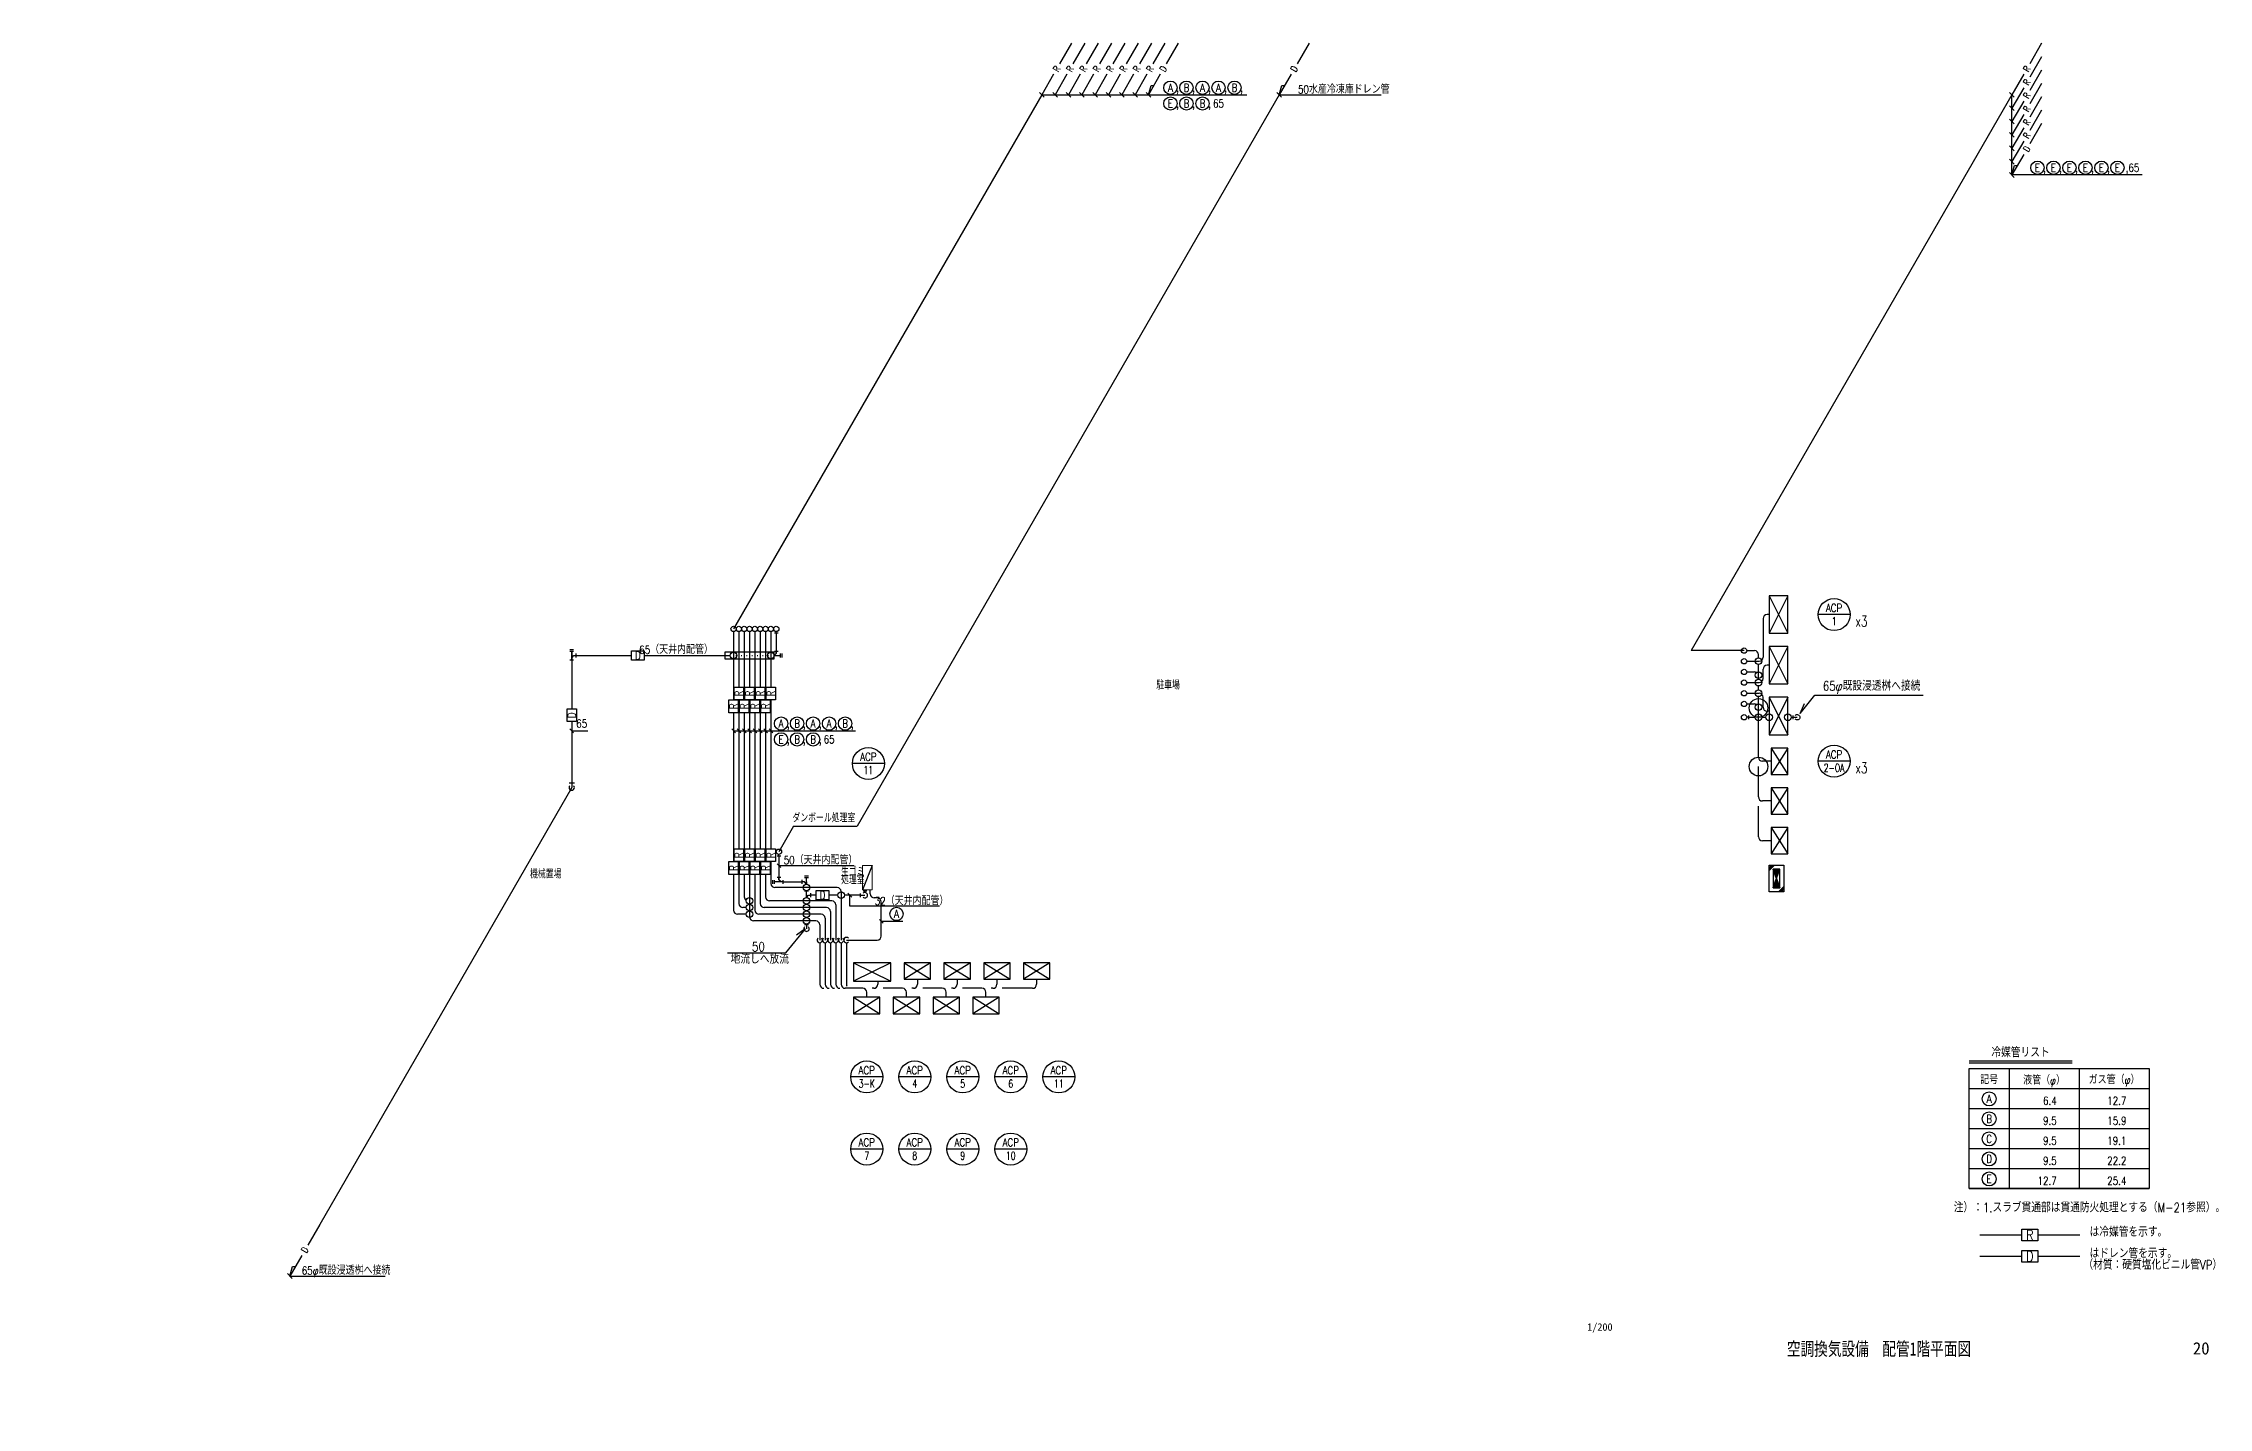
# Model space of a CAD drawing. Header units: millimetres. Extents: x -150 to 175142, y -150 to 51725.
# Drawn here: x -150 to 81039, y -150 to 50984 of the extents above; entities that cross this region are included whole.
import ezdxf
from ezdxf.enums import TextEntityAlignment as Align

# ---------------------------------------------------------------- set-up
doc = ezdxf.new("R2010")
doc.units = ezdxf.units.MM
doc.header["$LTSCALE"] = 0.2
doc.layers.get('Defpoints').update_dxf_attribs({"color": 5})
for name, color, linetype in [('10機器､器具', 2, 'Continuous'), ('1_機器番号', 3, 'Continuous'), ('35R（冷媒管）', 4, 'Continuous'), ('36D（ドレン管）', 6, 'Continuous'), ('91引出線､表', 7, 'Continuous'), ('92設備記述', 3, 'Continuous'), ('A_室名1', 8, 'Continuous'), ('A_建築', 8, 'Continuous'), ('枠内記述', 3, 'Continuous')]:
    doc.layers.add(name, color=color, linetype=linetype)
doc.layers.add('hojo', color=165, linetype='Continuous', plot=False)
doc.styles.get("Standard").update_dxf_attribs({"font": 'simplex.shx', "width": 0.8, "bigfont": 'extfont2.shx'})
doc.styles.add('ゴシック', font='MS Gothic.ttf', dxfattribs={"height": 4})
pattern_1 = [(0, (-72500, -18575), (0, 3.175), [])]

# ---------------------------------------------------------------- blocks, each defined once
blk = doc.blocks.new('MP-動力制御盤')
at = {"linetype": 'ByBlock'}
h = blk.add_hatch(dxfattribs=at)
h.set_pattern_fill('LINE', color=0, style=0)
h.set_pattern_definition(pattern_1)
h.paths.add_polyline_path([(-350, 250), (0, 125), (-350, 0)])
h = blk.add_hatch(dxfattribs=at)
h.set_pattern_fill('LINE', color=0, style=0)
h.set_pattern_definition(pattern_1)
h.paths.add_polyline_path([(350, 250), (0, 125), (350, 0)])
at = {"color": 0, "linetype": 'ByBlock'}
for p, q in [((-350, 250), (350, 0)), ((350, 250), (-350, 0))]:
    blk.add_line(p, q, dxfattribs=at)
blk.add_lwpolyline([(-350, 0), (350, 0), (350, 250), (-350, 250)], close=True, dxfattribs=at)
blk = doc.blocks.new('空調機（ACP）')
at = {"color": 0, "lineweight": 20}
blk.add_lwpolyline([(-455, 455), (455, 455), (455, -455), (-455, -455)], close=True, dxfattribs=at)
blk = doc.blocks.new('*U16')
at = {"layer": '35R（冷媒管）', "color": 2}
blk.add_circle((0, 0), 100, dxfattribs=at)
blk = doc.blocks.new('*U17')
at = {"layer": '35R（冷媒管）', "color": 0, "linetype": 'ByBlock', "lineweight": -2, "transparency": 16777216}
for p in [(0, 0), (0, -400), (0, -800), (0, -1200), (0, -1600), (0, -2000)]:
    blk.add_blockref('*U16', p, dxfattribs=at)
blk = doc.blocks.new('P3-1')
at = {"color": 2, "linetype": 'ByBlock', "lineweight": 30}
blk.add_line((0, -47), (0, 47), dxfattribs=at)
at = {"color": 0, "linetype": 'ByBlock', "lineweight": -2}
blk.add_line((0, 0), (40, 0), dxfattribs=at)
blk = doc.blocks.new('P3')
at = {"color": 0, "linetype": 'ByBlock', "lineweight": -2}
blk.add_line((108, 0), (0, 0), dxfattribs=at)
at = {"color": 2, "linetype": 'ByBlock', "lineweight": 30}
blk.add_line((108, 47), (108, -47), dxfattribs=at)
blk.add_arc((0, 0), 67.3, 44.999, 315.001, dxfattribs=at)
blk = doc.blocks.new('P1')
at = {"color": 2, "linetype": 'ByBlock', "lineweight": 30}
for p, q in [((-148, 47), (-148, -47)), ((-108, 47), (-108, -47)), ((108, 47), (108, -47)), ((47, -108), (-47, -108))]:
    blk.add_line(p, q, dxfattribs=at)
at = {"color": 0, "linetype": 'ByBlock', "lineweight": -2}
for p, q in [((108, 0), (-108, 0)), ((54, 0), (0, -54)), ((0, -54), (0, -108))]:
    blk.add_line(p, q, dxfattribs=at)
blk = doc.blocks.new('D')
at = {"layer": 'hojo'}
blk.add_lwpolyline([(-200, 145), (200, 145), (200, -145), (-200, -145)], close=True, dxfattribs=at)
at = {"layer": '36D（ドレン管）', "color": 3, "width": 0.8}
blk.add_text('D', height=250, dxfattribs=at).set_placement((0, -123), align=Align.CENTER)
blk = doc.blocks.new('R')
at = {"layer": 'hojo'}
blk.add_lwpolyline([(-200, 145), (200, 145), (200, -145), (-200, -145)], close=True, dxfattribs=at)
at = {"layer": '35R（冷媒管）', "color": 3, "width": 0.8}
blk.add_text('R', height=250, dxfattribs=at).set_placement((0, -126), align=Align.CENTER)
blk = doc.blocks.new('*U23')
at = {"layer": '35R（冷媒管）', "color": 2}
blk.add_circle((0, 0), 100, dxfattribs=at)
blk = doc.blocks.new('*U24')
at = {"layer": '35R（冷媒管）', "color": 0, "linetype": 'ByBlock', "lineweight": -2, "transparency": 16777216}
for p in [(-1400, 0), (-1200, 0), (-1000, 0), (-800, 0), (-600, 0), (-400, 0), (-200, 0), (0, 0)]:
    blk.add_blockref('*U23', p, dxfattribs=at)
blk = doc.blocks.new('*U25')
at = {"layer": '35R（冷媒管）'}
for p, q in [((603, 1011), (157, 239)), ((-68, -151), (-514, -923))]:
    blk.add_line(p, q, dxfattribs=at)
at = {"layer": '91引出線､表'}
blk.add_line((-603, -835), (-426, -1011), dxfattribs=at)
at = {"layer": '35R（冷媒管）', "color": 3, "width": 0.8}
blk.add_text('R', height=250, rotation=60, dxfattribs=at).set_placement((152, -8), align=Align.CENTER)
blk = doc.blocks.new('*U26')
at = {"layer": '35R（冷媒管）', "color": 0, "linetype": 'ByBlock', "lineweight": -2, "transparency": 16777216}
for p in [(-3500, 0), (-3000, 0), (-2500, 0), (-2000, 0), (-1500, 0), (-1000, 0), (-500, 0), (0, 0)]:
    blk.add_blockref('*U25', p, dxfattribs=at)

msp = doc.modelspace()

# ---------------------------------------------------------------- linework, layer by layer
at = {"color": 2, "linetype": 'ByBlock', "lineweight": 30}
for p, q in [((27260, 28202), (27402, 28202)), ((27493, 27970), (27493, 28111)), ((27553, 27970), (27553, 28111)), ((28304, 19485), (28304, 19627)), ((28395, 19778), (28536, 19778)), ((28395, 19717), (28536, 19717)), ((28395, 19217), (28536, 19217)), ((28627, 18985), (28627, 19127))]:
    msp.add_line(p, q, dxfattribs=at)
at = {"layer": '10機器､器具'}
for p, q in [((65256, 30273), (64561, 28873)), ((64561, 30273), (65256, 28873)), ((65256, 28373), (64561, 26973)), ((64561, 28373), (65256, 26973)), ((65256, 26473), (64561, 25073)), ((64561, 26473), (65256, 25073)), ((65256, 24573), (64636, 23583)), ((64636, 24573), (65256, 23583)), ((65256, 23083), (64636, 22093)), ((64636, 23083), (65256, 22093)), ((65256, 21593), (64636, 20603)), ((64636, 21593), (65256, 20603)), ((30929, 20166), (30565, 19256)), ((30229, 16525), (31629, 15830)), ((31629, 16525), (30229, 15830)), ((32129, 16525), (33119, 15905)), ((33119, 16525), (32129, 15905)), ((33619, 16525), (34609, 15905)), ((34609, 16525), (33619, 15905)), ((35109, 16525), (36099, 15905)), ((36099, 16525), (35109, 15905)), ((36599, 16525), (37589, 15905)), ((37589, 16525), (36599, 15905)), ((30229, 15230), (31219, 14610)), ((31219, 15230), (30229, 14610)), ((31719, 15230), (32709, 14610)), ((32709, 15230), (31719, 14610)), ((33209, 15230), (34199, 14610)), ((34199, 15230), (33209, 14610)), ((34699, 15230), (35689, 14610)), ((35689, 15230), (34699, 14610))]:
    msp.add_line(p, q, dxfattribs=at)
for points in [[(64561, 28873), (65256, 28873), (65256, 30273), (64561, 30273)], [(64561, 26973), (65256, 26973), (65256, 28373), (64561, 28373)], [(64561, 25073), (65256, 25073), (65256, 26473), (64561, 26473)], [(64636, 23583), (65256, 23583), (65256, 24573), (64636, 24573)], [(64636, 22093), (65256, 22093), (65256, 23083), (64636, 23083)], [(64636, 20603), (65256, 20603), (65256, 21593), (64636, 21593)], [(31629, 15830), (31629, 16525), (30229, 16525), (30229, 15830)], [(33119, 15905), (33119, 16525), (32129, 16525), (32129, 15905)], [(34609, 15905), (34609, 16525), (33619, 16525), (33619, 15905)], [(36099, 15905), (36099, 16525), (35109, 16525), (35109, 15905)], [(37589, 15905), (37589, 16525), (36599, 16525), (36599, 15905)], [(31219, 14610), (31219, 15230), (30229, 15230), (30229, 14610)], [(32709, 14610), (32709, 15230), (31719, 15230), (31719, 14610)], [(34199, 14610), (34199, 15230), (33209, 15230), (33209, 14610)], [(35689, 14610), (35689, 15230), (34699, 15230), (34699, 14610)]]:
    msp.add_lwpolyline(points, close=True, dxfattribs=at)
at = {"layer": '1_機器番号'}
for p, q in [((67594, 29573), (66394, 29573)), ((31384, 23995), (30184, 23995)), ((67594, 24078), (66394, 24078)), ((31324, 12244), (30124, 12244)), ((33124, 12244), (31924, 12244)), ((34924, 12244), (33724, 12244)), ((36724, 12244), (35524, 12244)), ((38524, 12244), (37324, 12244)), ((31324, 9544), (30124, 9544)), ((33124, 9544), (31924, 9544)), ((34924, 9544), (33724, 9544)), ((36724, 9544), (35524, 9544))]:
    msp.add_line(p, q, dxfattribs=at)
for centre in [(66994, 29573), (30784, 23995), (66994, 24078), (30724, 12244), (32524, 12244), (34324, 12244), (36124, 12244), (37924, 12244), (30724, 9544), (32524, 9544), (34324, 9544), (36124, 9544)]:
    msp.add_circle(centre, 600, dxfattribs=at)
at = {"layer": '35R（冷媒管）'}
for p, q in [((74775, 50984), (74329, 50212)), ((74775, 50484), (74329, 49712)), ((74104, 49822), (73658, 49050)), ((74775, 49984), (74329, 49212)), ((74104, 49322), (73658, 48550)), ((74104, 48822), (73658, 48050)), ((74775, 49484), (74329, 48712)), ((74775, 48984), (74329, 48212)), ((74104, 48322), (73658, 47550)), ((74775, 48484), (74329, 47712)), ((74104, 47822), (73658, 47050)), ((74104, 47322), (73658, 46550)), ((64334, 29423), (64334, 27975)), ((64561, 29573), (64484, 29573)), ((25731, 28937), (25731, 26375)), ((25931, 28937), (25931, 26855)), ((26131, 28937), (26131, 26375)), ((26331, 28937), (26331, 26855)), ((26531, 28937), (26531, 26375)), ((26731, 28937), (26731, 26855)), ((26931, 28937), (26931, 26375)), ((27131, 28937), (27131, 26855)), ((63719, 28225), (64009, 28225)), ((63719, 27825), (64184, 27825)), ((64159, 27950), (64159, 28075)), ((64159, 27150), (64159, 27700)), ((64561, 27673), (64484, 27673)), ((63719, 27425), (64009, 27425)), ((63719, 27025), (64184, 27025)), ((64159, 26750), (64159, 26900)), ((64334, 27175), (64334, 27523)), ((25931, 26375), (25931, 20794)), ((26331, 26375), (26331, 20794)), ((26731, 26375), (26731, 20794)), ((27131, 26375), (27131, 20794)), ((63719, 26625), (64184, 26625)), ((63719, 26225), (64009, 26225)), ((64159, 24228), (64159, 26500)), ((64334, 26103), (64334, 26475)), ((25731, 25895), (25731, 20314)), ((26131, 25895), (26131, 20314)), ((26531, 25895), (26531, 20314)), ((26931, 25895), (26931, 20314)), ((64561, 25953), (64484, 25953)), ((64159, 22738), (64159, 23878)), ((64636, 24078), (64309, 24078)), ((64159, 21248), (64159, 22388)), ((64636, 22588), (64309, 22588)), ((25931, 20314), (25931, 18745)), ((26331, 20314), (26331, 18245)), ((26731, 20314), (26731, 18745)), ((27131, 20314), (27131, 19495)), ((64636, 21098), (64309, 21098)), ((25731, 19834), (25731, 18495)), ((26131, 19834), (26131, 18995)), ((26531, 19834), (26531, 18495)), ((26931, 19834), (26931, 18995)), ((29415, 18845), (27081, 18845)), ((29615, 19345), (27281, 19345)), ((29565, 18695), (29565, 17377)), ((29765, 19195), (29765, 17377)), ((30855, 19106), (30855, 19256)), ((31118, 18956), (31005, 18956)), ((31268, 17527), (31268, 18806)), ((26206, 18345), (25881, 18345)), ((26206, 18595), (26081, 18595)), ((28815, 18095), (26481, 18095)), ((29015, 18345), (26681, 18345)), ((29215, 18595), (26881, 18595)), ((28965, 17945), (28965, 17377)), ((29165, 18195), (29165, 17377)), ((29365, 18445), (29365, 17377)), ((28965, 17277), (28965, 15717)), ((29165, 17277), (29165, 15717)), ((29365, 17277), (29365, 15717)), ((29565, 17277), (29565, 15717)), ((29765, 17277), (29765, 15717)), ((29965, 17377), (31118, 17377)), ((29965, 17277), (29965, 15717)), ((30574, 15567), (29915, 15567)), ((30984, 15567), (30924, 15567)), ((31134, 15830), (31134, 15717)), ((32064, 15567), (31334, 15567)), ((32474, 15567), (32414, 15567)), ((32624, 15905), (32624, 15717)), ((33554, 15567), (32824, 15567)), ((33964, 15567), (33904, 15567)), ((34114, 15905), (34114, 15717)), ((35044, 15567), (34314, 15567)), ((35454, 15567), (35394, 15567)), ((35604, 15905), (35604, 15717)), ((36884, 15567), (35804, 15567)), ((36944, 15567), (36884, 15567)), ((37094, 15905), (37094, 15717)), ((30724, 15230), (30724, 15417)), ((32214, 15230), (32214, 15417)), ((33704, 15230), (33704, 15417)), ((35194, 15230), (35194, 15417)), ((72458, 6331), (74033, 6331)), ((74633, 6331), (76203, 6331))]:
    msp.add_line(p, q, dxfattribs=at)
for centre, start, end in [((64484, 29423), 90, 180), ((64009, 28075), 0, 90), ((64184, 27975), 270, 0), ((64484, 27523), 90, 180), ((64009, 27275), 59.52148, 90), ((64184, 27175), 270, 0), ((64009, 26075), 59.52148, 90), ((64184, 26475), 0, 90), ((64484, 26103), 180, 270), ((64309, 24228), 180, 270), ((64309, 22738), 180, 270), ((64309, 21248), 180, 270), ((27281, 19495), 180, 270), ((26081, 18745), 180, 270), ((26281, 18995), 180, 240.65533), ((26881, 18745), 180, 270), ((27081, 18995), 180, 270), ((29415, 18695), 0, 90), ((29615, 19195), 0, 90), ((31005, 19106), 180, 270), ((31118, 18806), 0, 90), ((25881, 18495), 180, 270), ((26481, 18245), 180, 270), ((26681, 18495), 180, 270), ((28815, 17945), 360, 90), ((29015, 18195), 0, 90), ((29215, 18445), 0, 90), ((31118, 17527), 270, 0), ((29115, 15717), 180, 270), ((29315, 15717), 180, 270), ((29515, 15717), 180, 270), ((29715, 15717), 180, 270), ((29915, 15717), 180, 270), ((30115, 15717), 180, 210), ((30574, 15417), 0, 90), ((30984, 15717), 270, 0), ((32064, 15417), 0, 90), ((32474, 15717), 270, 0), ((33554, 15417), 0, 90), ((33964, 15717), 270, 0), ((35044, 15417), 0, 90), ((35454, 15717), 270, 0), ((36944, 15717), 270, 0), ((0, 0), 0, 0)]:
    msp.add_arc(centre, 150, start, end, dxfattribs=at)
at = {"layer": '35R（冷媒管）', "color": 2}
for centre, start, end in [((28964, 17377), 133.61643, 43.61643), ((29164, 17377), 133.61643, 43.61643), ((29364, 17377), 133.61643, 43.61643), ((29564, 17377), 133.61643, 43.61643), ((29764, 17377), 133.61643, 43.61643), ((29965, 17377), 45, 315)]:
    msp.add_arc(centre, 100, start, end, dxfattribs=at)
at = {"layer": '36D（ドレン管）'}
for p, q in [((42402, 50984), (41956, 50212)), ((47308, 50984), (46862, 50212)), ((41731, 49822), (41285, 49050)), ((46637, 49822), (46191, 49050)), ((74775, 47984), (74329, 47212)), ((74104, 46822), (73658, 46050)), ((27331, 28876), (27331, 28121)), ((19664, 28202), (19664, 26042)), ((19799, 28040), (21904, 28040)), ((22384, 28040), (25606, 28040)), ((25818, 28040), (25843, 28040)), ((26018, 28040), (26043, 28040)), ((26218, 28040), (26243, 28040)), ((26418, 28040), (26443, 28040)), ((26618, 28040), (26643, 28040)), ((26818, 28040), (26843, 28040)), ((27018, 28040), (27043, 28040)), ((27250, 28040), (27331, 28121)), ((27256, 28040), (27493, 28040)), ((27256, 28040), (27365, 28040)), ((27331, 28121), (27331, 28202)), ((19664, 25562), (19664, 23088)), ((63781, 25725), (64034, 25725)), ((64284, 25725), (64436, 25725)), ((65381, 25725), (65608, 25725)), ((27431, 20523), (27431, 19637)), ((27563, 19556), (28304, 19556)), ((28385, 19556), (28304, 19556)), ((28466, 19475), (28385, 19556)), ((28466, 19470), (28466, 19717)), ((28466, 19556), (28466, 19470)), ((28466, 19217), (28466, 19220)), ((28466, 18970), (28466, 19217)), ((28466, 19056), (28466, 18970)), ((28466, 18975), (28546, 19056)), ((28466, 18708), (28466, 18733)), ((28546, 19056), (28627, 19056)), ((28825, 19056), (28627, 19056)), ((29640, 19056), (29305, 19056)), ((30493, 19056), (29890, 19056)), ((30655, 19153), (30655, 19256)), ((28466, 18458), (28466, 18483)), ((28466, 18208), (28466, 18233)), ((28466, 17970), (28466, 17801)), ((10214, 6718), (9768, 5946)), ((9543, 5556), (9097, 4784)), ((72458, 5531), (74033, 5531)), ((74633, 5531), (76203, 5531))]:
    msp.add_line(p, q, dxfattribs=at)
at = {"layer": '36D（ドレン管）', "color": 2}
msp.add_line((19764, 23254), (19564, 23254), dxfattribs=at)
at = {"layer": '36D（ドレン管）', "color": 2, "elevation": 0}
for points in [[(41285, 49050), (41382, 49409), (41493, 49409)], [(46191, 49050), (46287, 49409), (46398, 49409)], [(73658, 46050), (73754, 46409), (73865, 46409)]]:
    msp.add_lwpolyline(points, dxfattribs=at)
at = {"layer": '36D（ドレン管）', "color": 2}
msp.add_lwpolyline([(9097, 4784), (9193, 5144), (9304, 5144)], dxfattribs=at)
for centre in [(27331, 29037), (63619, 25725), (27431, 20685)]:
    msp.add_circle(centre, 100, dxfattribs=at)
msp.add_arc((19664, 23088), 100, 135, 45, dxfattribs=at)
at = {"layer": '91引出線､表'}
for p, q in [((37285, 49050), (25731, 29037)), ((46191, 49050), (30367, 21642)), ((37285, 49050), (44973, 49050)), ((41197, 49138), (41374, 48961)), ((46103, 49138), (46279, 48961)), ((46191, 49050), (50014, 49050)), ((73658, 49050), (61635, 28225)), ((73570, 49138), (73746, 48961)), ((73658, 46050), (73658, 49050)), ((73570, 48638), (73746, 48461)), ((73570, 48138), (73746, 47961)), ((73570, 47638), (73746, 47461)), ((73570, 47138), (73746, 46961)), ((73570, 47138), (73746, 46961)), ((73570, 46638), (73746, 46461)), ((73570, 46138), (73746, 45961)), ((78548, 46050), (73658, 46050)), ((63619, 28225), (61635, 28225)), ((65717, 25872), (66273, 26551)), ((65717, 25872), (65882, 26237)), ((66273, 26551), (70338, 26551)), ((19594, 25289), (19735, 25147)), ((19664, 25218), (20272, 25218)), ((25660, 25289), (25802, 25147)), ((25731, 25218), (30305, 25218)), ((25860, 25289), (26002, 25147)), ((26060, 25289), (26202, 25147)), ((26260, 25289), (26402, 25147)), ((26460, 25289), (26602, 25147)), ((26660, 25289), (26802, 25147)), ((26860, 25289), (27002, 25147)), ((27060, 25289), (27202, 25147)), ((19664, 23088), (10214, 6718)), ((27984, 21642), (27431, 20685)), ((27984, 21642), (30367, 21642)), ((27360, 20237), (27502, 20095)), ((27431, 20166), (30247, 20166)), ((30021, 19127), (30163, 18985)), ((30092, 18640), (30092, 19056)), ((33447, 18640), (30092, 18640)), ((31197, 18152), (31339, 18011)), ((31268, 18082), (32076, 18082)), ((28416, 17792), (27681, 16894)), ((28416, 17792), (28091, 17558)), ((25509, 16894), (27681, 16894)), ((75919, 12831), (72055, 12831)), ((75919, 12756), (72055, 12756)), ((72055, 12560), (78805, 12560)), ((73555, 12560), (73555, 8060)), ((76180, 12560), (76180, 8060)), ((72055, 11810), (78805, 11810)), ((72055, 11060), (78805, 11060)), ((72055, 10310), (78805, 10310)), ((72055, 9560), (78805, 9560)), ((72055, 8810), (78805, 8810)), ((72055, 8060), (78805, 8060)), ((9009, 4873), (9185, 4696)), ((9097, 4784), (12672, 4784))]:
    msp.add_line(p, q, dxfattribs=at)
msp.add_lwpolyline([(72055, 8060), (72055, 12560), (78805, 12560), (78805, 8060)], close=True, dxfattribs=at)
for centre, radius in [((42112, 49322), 250), ((42712, 49322), 250), ((43312, 49322), 250), ((43912, 49322), 250), ((44512, 49322), 250), ((42112, 48729), 250), ((42712, 48729), 250), ((43312, 48729), 250), ((74618, 46322), 250), ((75218, 46322), 250), ((75818, 46322), 250), ((76418, 46322), 250), ((77018, 46322), 250), ((77618, 46322), 250), ((27514, 25490), 250), ((28114, 25490), 250), ((28714, 25490), 250), ((29314, 25490), 250), ((29914, 25490), 250), ((27514, 24897), 250), ((28114, 24897), 250), ((28714, 24897), 250), ((31840, 18353), 250), ((72808, 11422), 262), ((72808, 10672), 262), ((72808, 9922), 262), ((72808, 9172), 262), ((72808, 8422), 262)]:
    msp.add_circle(centre, radius, dxfattribs=at)
at = {"layer": 'A_建築'}
for p, q in [((64656, 20180), (64556, 20080)), ((64706, 20180), (64556, 20030)), ((64756, 20180), (64556, 19980)), ((65106, 19380), (64906, 19180)), ((65106, 19330), (64956, 19180)), ((65106, 19280), (65006, 19180))]:
    msp.add_line(p, q, dxfattribs=at)
msp.add_lwpolyline([(64556, 20180), (65106, 20180), (65106, 19180), (64556, 19180)], close=True, dxfattribs=at)
at = {"layer": 'hojo'}
msp.add_lwpolyline([(27256, 28165), (25406, 28165), (25406, 27915), (27256, 27915)], close=True, dxfattribs=at)
for centre, radius in [((25731, 28040), 125), ((27131, 28040), 125), ((64157, 27825), 125), ((64157, 27302), 125), ((64157, 27025), 125), ((64159, 26075), 350), ((64157, 26625), 125), ((64157, 26102), 125), ((64159, 25725), 125), ((64561, 25725), 125), ((65256, 25725), 125), ((64159, 23878), 350), ((26331, 18845), 125), ((26331, 18595), 125), ((28466, 19345), 125), ((28466, 18845), 125), ((28466, 18595), 125), ((29765, 19056), 125), ((26331, 18345), 125), ((28466, 18345), 125), ((28466, 18095), 125)]:
    msp.add_circle(centre, radius, dxfattribs=at)

# ---------------------------------------------------------------- block references
at = {"layer": '10機器､器具', "yscale": 0.4, "rotation": 270}
msp.add_blockref('空調機（ACP）', (30747, 19711), dxfattribs=at)
at = {"layer": '35R（冷媒管）'}
for name, p in [('*U26', (41299, 49973)), ('*U24', (27131, 29037)), ('*U17', (63619, 28225))]:
    msp.add_blockref(name, p, dxfattribs=at)
at = {"layer": '35R（冷媒管）', "xscale": 1.2, "yscale": 1.2, "zscale": 1.2, "rotation": 90}
for p in [(25931, 26615), (26331, 26615), (26731, 26615), (27131, 26615), (25731, 26135), (26131, 26135), (26531, 26135), (26931, 26135), (25731, 20074), (25931, 20554), (26131, 20074), (26331, 20554), (26531, 20074), (26731, 20554), (26931, 20074), (27131, 20554)]:
    msp.add_blockref('R', p, dxfattribs=at)
at = {"layer": '35R（冷媒管）', "xscale": 1.5, "yscale": 1.5, "zscale": 1.5}
msp.add_blockref('R', (74333, 6319), dxfattribs=at)
at = {"layer": '36D（ドレン管）'}
for name, p, xscale, yscale, zscale, rotation in [('P3-1', (27331, 28876), 1.499624999999999, 1.499624999999999, 1.499624999999999, 89.99999999993213), ('D', (19664, 25802), 1.2, 1.2, 1.2, 90), ('P3-1', (63781, 25725), 1.499624999999999, 1.499624999999999, 1.499624999999999, 179.9999999999322), ('P3', (65608, 25725), -1.499624999999999, 1.499624999999999, 1.499624999999999, 0.0005543573389932277), ('P3-1', (27431, 20523), 1.499624999999999, 1.499624999999999, 1.499624999999999, 89.99999999993213), ('P3', (30655, 19056), 1.499624999999999, 1.499624999999999, 1.499624999999999, 180.0000000000402), ('P3-1', (30655, 19217), 1.499624999999999, 1.499624999999999, 1.499624999999999, 269.9999999999321), ('P3', (28466, 17801), 1.499624999999999, 1.499624999999999, 1.499624999999999, 90.00000000004026)]:
    msp.add_blockref(name, p, dxfattribs=dict(at, xscale=xscale, yscale=yscale, zscale=zscale, rotation=rotation))
at = {"layer": '36D（ドレン管）', "ltscale": 0.2, "xscale": -1.499999999999999, "yscale": 1.499999999999999, "zscale": 1.499999999999999}
for p, rotation in [((19664, 28040), 90), ((27431, 19556), 180)]:
    msp.add_blockref('P1', p, dxfattribs=dict(at, rotation=rotation))
at = {"layer": '36D（ドレン管）'}
for p, xscale, yscale, zscale in [((22144, 28040), 1.2, 1.2, 1.2), ((29065, 19056), 1.2, 1.2, 1.2), ((74333, 5519), 1.5, 1.5, 1.5)]:
    msp.add_blockref('D', p, dxfattribs=dict(at, xscale=xscale, yscale=yscale, zscale=zscale))
at = {"layer": 'Defpoints', "linetype": 'Continuous', "lineweight": 0, "rotation": 90}
msp.add_blockref('MP-動力制御盤', (64956, 19680), dxfattribs=at)

# ---------------------------------------------------------------- texts
at = {"layer": '1_機器番号'}
for s, height, width, p in [('ACP', 300, 0.8, (66994, 29823)), ('1', 300, 0.7, (66994, 29323)), ('x3', 400, 0.7, (68018, 29323)), ('ACP', 300, 0.8, (30784, 24245)), ('ACP', 300, 0.8, (66994, 24328)), ('11', 300, 0.7, (30784, 23745)), ('2-OA', 300, 0.7, (66994, 23828)), ('x3', 400, 0.7, (68018, 23828)), ('ACP', 300, 0.8, (30724, 12494)), ('ACP', 300, 0.8, (32524, 12494)), ('ACP', 300, 0.8, (34324, 12494)), ('ACP', 300, 0.8, (36124, 12494)), ('ACP', 300, 0.8, (37924, 12494)), ('3-K', 300, 0.7, (30724, 11994)), ('4', 300, 0.7, (32524, 11994)), ('5', 300, 0.7, (34324, 11994)), ('6', 300, 0.7, (36124, 11994)), ('11', 300, 0.7, (37924, 11994)), ('ACP', 300, 0.8, (30724, 9794)), ('ACP', 300, 0.8, (32524, 9794)), ('ACP', 300, 0.8, (34324, 9794)), ('ACP', 300, 0.8, (36124, 9794)), ('7', 300, 0.7, (30724, 9294)), ('8', 300, 0.7, (32524, 9294)), ('9', 300, 0.7, (34324, 9294)), ('10', 300, 0.7, (36124, 9294))]:
    msp.add_text(s, height=height, dxfattribs=dict(at, width=width)).set_placement(p, align=Align.MIDDLE_CENTER)
at = {"layer": '35R（冷媒管）', "color": 3, "width": 0.8}
for p in [(74324, 49965), (74324, 49465), (74324, 48965), (74324, 48465), (74324, 47965), (74324, 47465)]:
    msp.add_text('R', height=250, rotation=60, dxfattribs=at).set_placement(p, align=Align.CENTER)
at = {"layer": '36D（ドレン管）', "color": 3, "width": 0.8}
for p in [(41951, 49965), (46857, 49965), (74324, 46965), (9763, 5699)]:
    msp.add_text('D', height=250, rotation=60, dxfattribs=at).set_placement(p, align=Align.CENTER)
at = {"layer": '92設備記述', "width": 0.8}
for s, p in [('A', (42112, 49322)), ('E', (42112, 48729)), ('B', (42712, 49322)), ('B', (42712, 48729)), ('A', (43312, 49322)), ('B', (43312, 48729)), ('65', (43912, 48729)), ('A', (43912, 49322)), ('B', (44512, 49322)), ('E', (74618, 46322)), ('E', (75218, 46322)), ('E', (75818, 46322)), ('E', (76418, 46322)), ('E', (77018, 46322)), ('E', (77618, 46322)), ('65', (20036, 25490)), ('A', (27514, 25490)), ('B', (28114, 25490)), ('A', (28714, 25490)), ('A', (29314, 25490)), ('B', (29914, 25490)), ('E', (27514, 24897)), ('B', (28114, 24897)), ('B', (28714, 24897)), ('65', (29314, 24897)), ('A', (31840, 18353)), ('A', (72808, 11422)), ('B', (72808, 10672)), ('C', (72808, 9922)), ('D', (72808, 9172)), ('E', (72808, 8422))]:
    msp.add_text(s, height=300, dxfattribs=at).set_placement(p, align=Align.MIDDLE)
for s, p in [(',', (42424, 49322)), (',', (43024, 49322)), (',', (43624, 49322)), (',', (44224, 49322)), (',', (44824, 49322)), (',', (42424, 48729)), (',', (43024, 48729)), (',', (43624, 48729)), (',65', (78440, 46322)), (',', (74931, 46322)), (',', (75531, 46322)), (',', (76131, 46322)), (',', (76731, 46322)), (',', (77331, 46322)), ('65（天井内配管）', (24956, 28257)), (',', (27827, 25490)), (',', (28427, 25490)), (',', (29027, 25490)), (',', (29627, 25490)), (',', (30227, 25490)), (',', (27827, 24897)), (',', (28427, 24897)), (',', (29027, 24897)), ('50（天井内配管）', (30373, 20370)), ('32（天井内配管）', (33787, 18839))]:
    msp.add_text(s, height=300, dxfattribs=at).set_placement(p, align=Align.MIDDLE_RIGHT)
for s, height, p in [('50水産冷凍庫ドレン管', 300, (46893, 49105)), ('65φ既設浸透桝へ接続', 350, (66573, 26726)), ('50', 350, (26423, 16949)), ('地流しへ放流', 350, (25621, 16490)), ('65φ既設浸透桝へ接続', 300, (9540, 4840))]:
    msp.add_text(s, height=height, dxfattribs=at).set_placement(p)
for s, height, p in [('冷媒管リスト', 337.5, (73984, 12988)), ('記号', 300, (72807, 11984)), ('液管（φ）', 300, (74868, 11966)), ('ガス管（φ）', 300, (77493, 11985))]:
    msp.add_text(s, height=height, dxfattribs=at).set_placement(p, align=Align.CENTER)
for s, p in [('6.4', (75341, 11204)), ('12.7', (77954, 11204)), ('9.5', (75341, 10454)), ('15.9', (77954, 10454)), ('9.5', (75341, 9704)), ('19.1', (77954, 9704)), ('9.5', (75341, 8954)), ('22.2', (77954, 8954)), ('12.7', (75341, 8204)), ('25.4', (77954, 8204))]:
    msp.add_text(s, height=300, dxfattribs=at).set_placement(p, align=Align.RIGHT)
for s, p in [('注）：1.スラブ貫通部は貫通防火処理とする（M-21参照）。', (71480, 7072)), ('は冷媒管を示す。', (76575, 6154)), ('はドレン管を示す。', (76575, 5354)), ('（材質：硬質塩化ビニル管VP）', (76344, 4924))]:
    msp.add_text(s, height=350, dxfattribs=at).set_placement(p, align=Align.BOTTOM_LEFT)
at = {"layer": 'A_室名1', "width": 0.7}
msp.add_text('駐車場', height=300, dxfattribs=at).set_placement((42024, 26959), align=Align.MIDDLE)
for s, p in [('ダンボール処理室', (27939, 21794)), ('機械置場', (18099, 19689)), ('処理室', (29760, 19471)), ('生ゴミ', (29760, 19773))]:
    msp.add_text(s, height=300, dxfattribs=at).set_placement(p)
at = {"layer": '枠内記述', "linetype": 'ByBlock', "lineweight": -2, "style": 'ゴシック'}
msp.add_text('1/200', height=280, dxfattribs=at).set_placement((57736, 2733))
at = {"layer": '枠内記述', "linetype": 'ByBlock', "lineweight": -2, "style": 'ゴシック', "width": 0.75}
msp.add_text('空調換気設備\u3000配管1階平面図', height=500, dxfattribs=at).set_placement((68676, 2055), align=Align.MIDDLE_CENTER)
at = {"layer": '枠内記述', "style": 'ゴシック'}
msp.add_text('20', height=460, dxfattribs=at).set_placement((80446, 1844))

doc.saveas('drawing.dxf')
